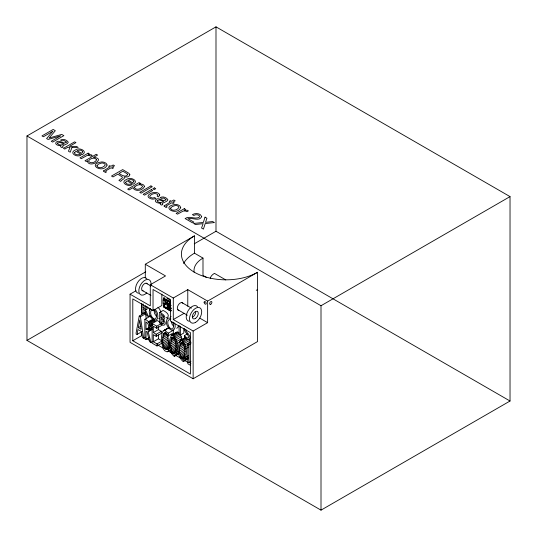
<?xml version="1.0" encoding="UTF-8"?>
<svg xmlns="http://www.w3.org/2000/svg" width="537" height="537" viewBox="0 0 537 537"><rect width="100%" height="100%" fill="white"/><g stroke="black" fill="none" stroke-linecap="round" stroke-linejoin="round"><path stroke-width="0.81" d="M170.726 344.042L171.122 339.424L171.806 337.679L172.773 337.155C177.197 340.733 176.861 349.211 174.458 353.917L173.928 354.017C170.498 352.272 171.035 347.325 170.726 344.042L175.841 341.096L175.868 342.324M184.668 358.34L182.862 359.179C178.673 355.521 177.76 345.251 182.466 341.686M170.169 347.963C161.731 354.393 161.369 336.437 164.403 332.732L165.604 332.88L168.242 335.8L173.35 332.846L173.35 330.228L168.242 333.182L168.242 335.8M164.497 348.077L169.611 345.123L168.081 340.042L167.927 334.732L162.818 337.686M168.457 303.861L168.396 305.634L171.222 305.459L168.457 303.861L170.652 302.593L164.523 299.055L163.154 299.847L163.154 303.298L164.872 304.291L167.128 302.787L167.128 301.176L165.705 300.358L165.705 303.808L163.96 306.285L166.074 307.506L168.215 306.62L167.128 302.787M152.219 341.74L150.944 342.478L148.165 331.671C151.535 328.188 149.991 320.623 144.862 319.314L144.862 338.968L146.03 339.639L149.226 337.793M184.48 328.691C183.876 332.423 188.984 334.229 188.527 337.82L186.936 337.907L184.379 335.598L187.802 333.625M174.934 356.125C178.828 350.46 178.472 339.189 172.518 334.967L171.766 335.054C167.92 340.747 168.249 351.963 174.169 356.206L178.801 353.789M183.869 361.28C187.762 355.615 187.413 344.345 181.452 340.122L180.707 340.216C176.854 345.909 177.183 357.125 183.104 361.361L188.346 358.696M136.096 333.014L139.244 316.065L144.359 313.118L145.527 313.789L146.272 318.756M138.304 327.664L139.721 320.012L141.137 329.302L138.304 327.664L140.855 326.187M135.948 333.819L137.042 334.45L137.955 329.537L141.479 331.571L142.386 337.538L143.661 338.27L145.574 337.162M185.789 329.235C185.574 332.571 190.091 334.269 189.977 337.726C189.823 341.223 185.473 338.585 184.379 337.088L184.379 335.598M178.418 325.791L177.834 327.496L176.68 328.315M163.496 303.103L163.496 306.553L165.215 304.09L163.154 303.298M163.188 330.92L169.001 327.53L163.188 330.92L162.12 332.987L161.583 336.491L161.778 343.291L163.154 348.506L164.651 350.715L166.967 351.842L168.249 351.46L168.249 349.07M169.578 305.083L168 306.748L168 308.835M168.752 308.399L167.578 309.077L165.463 307.855L168.504 306.452L169.551 305.345M150.441 308.332C148.427 310.5 149.306 314.017 150.434 316.427A5.323 3.074 60 0 0 152.609 319.119C159.328 324.026 159.093 311.413 154.502 309.252M170.551 316.817L171.068 316.293M183.392 359.078C185.802 354.373 186.131 345.895 181.707 342.317L181.191 342.425M169.014 305.405L169.014 310.071L171.149 308.56L170.101 305.553M173.364 335.276L178.472 332.322L176.881 332.108L171.108 335.551M151.85 309.413C149.32 312.01 150.857 317.555 154.2 318.931A3.484 2.014 60 0 0 155.717 318.709C157.368 315.884 156.374 311.534 153.569 309.748M26.971 135.982L215.995 26.85L510.029 196.609L510.029 401.018L321.005 510.15L26.971 340.391L26.971 135.982L321.005 305.741L510.029 196.609M145.292 278.072L145.292 264.251L194.475 235.857L194.475 253.175A44.605 25.756 0 0 0 183.587 263.439M26.971 340.391L145.742 271.816M194.266 243.805L215.995 231.259L510.029 401.018M194.475 235.857A44.605 25.756 0 0 0 194.475 272.279A44.605 25.756 0 0 0 257.559 272.279L257.559 341.566L193.139 378.76L130.055 342.338L130.055 294.182L135.861 290.826M130.055 294.182L150.293 305.868L150.293 284.731L165.53 275.937L145.292 264.251M143.057 303.942L143.057 307.815L145.796 306.238M163.664 299.659L163.664 298.008L164.295 297.646L164.295 299.297M150.548 315.387L148.494 316.575L145.426 309.829L146.796 309.043M141.768 303.707L141.768 312.688L143.057 313.433L145.796 311.856M163.154 299.847L164.872 300.841L166.242 300.049M167.128 301.176L167.658 300.868M139.244 316.065L140.412 316.743L145.527 313.789M150.293 284.731L173.29 298.008L187.775 289.651L207.624 301.103L257.559 272.279M153.032 310.608L153.032 289.477L170.558 299.592L170.558 321.146L190.4 332.604L190.4 374.021L132.793 340.76L132.793 298.921L153.032 310.608L161.845 305.519L161.845 294.135M169.578 309.742L168 306.748L166.906 302.908L167.322 302.673L167.322 301.062L170.316 302.787M163.496 306.553L164.523 305.956M163.664 305.439L163.664 307.09L164.295 306.728L171.323 310.782M144.862 319.314L149.971 316.36L151.857 317.448M165.463 307.855L166.074 307.506M159.697 312.427C162.046 313.534 166.289 316.004 164.463 319.166L163.047 319.441C167.571 323.167 164.584 328.181 159.697 323.039L159.697 312.427L163.12 310.446C165.463 311.561 169.705 314.031 167.88 317.192L166.463 317.468L167.45 318.515M148.434 321.683L153.548 318.736M171.149 308.56L170.585 308.882L169.283 305.123M169.014 310.071L170.33 309.312M148.856 322.321L153.971 319.367M149.212 323.073L154.32 320.119L154.804 321.925M171.149 310.655L170.692 310.916L170.692 308.822M149.487 323.925L154.602 320.972M160.993 317.83L163.026 318.488L163.597 317.367L163.073 315.89L160.993 314.293L160.993 317.83L163.725 316.253M149.689 324.878L157.247 320.555L159.898 322.093M149.81 325.925L152.367 324.449M137.042 334.45L142.157 331.504M146.03 329.241L147.386 329.765L148.078 329.389C149.205 326.959 148.803 323.207 146.03 322.072L146.03 329.241L149.226 327.395M149.85 327.067L152.401 325.59M146.413 329.463L148.964 327.986M147.386 329.765L149.299 328.657M149.742 328.825L152.3 327.348M160.993 322.663L163.114 323.677L163.718 323.469C164.483 321.529 162.543 319.656 160.993 318.783L160.993 322.663L163.725 321.079M149.427 330.181L151.984 328.704M162.134 343.036L157.019 345.989L152.132 343.163L152.132 323.509L156.777 326.187L161.248 323.61M148.903 331.128L152.099 329.288M148.165 331.671L152.005 329.456M132.793 340.76L141.607 335.672L141.607 331.483M153.314 341.76L158.422 338.807L162.134 340.948L157.019 343.902L153.314 341.76L153.314 334.645L156.213 336.316L161.328 333.37L161.328 331.309L156.213 334.262L153.314 332.584L153.314 326.274L156.777 328.275L161.892 325.321L161.892 323.24M173.29 298.008L173.29 319.569L184.157 313.293M153.314 332.584L158.422 329.631L161.328 331.309M163.886 330.483L169.175 327.859M164.51 330.658L166.43 329.55M163.51 333.839L165.43 332.732M163.188 334.84L166.383 333M162.953 336.128L166.792 333.913M162.771 339.518L167.88 336.565M171.766 335.054L176.881 332.108M172.518 334.967L177.633 332.014M162.818 341.324L167.933 338.377M174.196 335.934L179.311 332.98M171.806 337.679L173.082 336.947M162.966 342.995L168.081 340.042M171.424 338.411L173.981 336.934M174.948 336.894L179.425 334.309M171.122 339.424L174.317 337.585M163.214 344.519L168.329 341.566M179.09 325.536L179.09 334.236L180.392 334.987L183.815 333.014L183.815 328.268M170.9 340.706L174.733 338.491M175.612 338.149L180.721 335.195L181.983 339.834M163.563 345.902L168.672 342.955M170.773 342.244L175.243 339.659M176.183 339.706L181.298 336.753M163.993 347.103L169.108 344.15M173.29 319.569L193.139 331.02L207.624 322.663L207.624 301.103M176.653 341.492L181.761 338.538M165.074 348.815L170.189 345.862M170.773 345.895L175.881 342.942M180.707 340.216L185.178 337.632M180.043 340.713L185.158 337.76M165.725 349.325L170.195 346.741M181.452 340.122L185.292 337.907M179.465 341.606L181.385 340.498M166.322 349.567L170.155 347.352M176.982 343.438L180.177 341.592M182.298 340.431L186.131 338.216M170.9 347.587L176.015 344.633L176.23 346.17L171.115 349.124M183.13 341.089L186.97 338.874M180.741 342.841L182.016 342.103M180.358 343.573L182.278 342.465M183.882 342.049L188.997 339.095L190.541 343.103M167.625 351.755L170.806 349.983M180.056 344.586L183.251 342.74M171.417 350.5L176.532 347.546M179.835 345.862L183.667 343.646M184.547 343.304L189.662 340.357M171.793 351.681L176.27 349.104M179.707 347.405L184.178 344.821M185.117 344.868L190.232 341.915M172.243 352.628L176.713 350.043M190.642 365.402L187.836 363.777L187.836 344.123L191.031 342.277M179.66 349.204L184.775 346.251M172.753 353.339L175.948 351.493M173.33 353.809L175.881 352.332M185.587 346.654L188.138 345.177M187.836 344.123L189.011 344.801L190.93 343.693M176.982 351.916L178.257 351.178M173.928 354.017L175.21 353.279M179.707 351.05L184.815 348.097L184.788 346.868M176.653 353.494L179.204 352.017M185.916 348.594L188.474 347.117M176.183 354.749L179.378 352.903M179.835 352.742L184.95 349.795L184.815 348.097M174.169 356.206L178.646 353.621M180.049 354.279L185.164 351.326M180.351 355.662L184.829 353.077M180.734 356.843L185.205 354.259M181.177 357.79L185.01 355.575M181.687 358.494L184.882 356.649M182.265 358.964L184.178 357.857M185.916 357.078L188.474 355.601M182.862 359.179L184.144 358.441M185.587 358.656L188.138 357.179M185.117 359.904L188.312 358.058M183.104 361.361L186.936 359.152M184.54 360.797L188.38 358.582M189.011 344.801L189.011 362.374L190.93 361.267M145.426 309.829L146.823 309.44L147.165 308.809L147.104 306.654M158.737 318.421L159.476 318.381M164.698 330.443L168.242 333.182M170.773 319.683C165.805 318.307 167.658 328.107 171.404 328.866A3.484 2.014 60 0 0 172.921 328.637L173.686 325.771L172.914 322.086M170.773 318.555C165.899 315.796 165.591 323.717 167.638 326.362A5.323 3.074 60 0 0 169.806 329.047C174.069 333.162 176.606 326.348 174.411 322.985M194.475 253.175L202.993 258.096L202.993 275.421L206.57 277.488M225.782 279.918L214.451 273.373A14.526 8.384 0 0 0 210.249 278.575M181.808 302.559L191.454 308.131M146.138 283.2L150.763 285.872M199.824 318.159L207.624 322.663M163.664 298.008L170.699 302.062M177.707 309.661L187.353 315.226M142.036 290.302L150.904 295.417M163.664 307.09L170.699 311.145M143.057 307.815L144.56 308.547L145.594 308.413L145.943 307.251L145.426 305.721M148.494 316.575L146.89 315.649L144.278 309.648L143.057 308.943L143.057 313.433M189.011 362.374L190.883 363.448M146.648 338.579L149.528 340.243M157.448 344.814L163.208 348.144M168.249 351.05L171.853 353.131M175.451 355.212L180.492 358.119M184.815 360.616L188.413 362.69M150.944 342.478L149.494 341.639L147.131 331.96L146.03 331.329L146.03 339.639M167.322 302.673L169.088 303.801M166.906 302.908L168.665 304.043M157.918 307.278L159.482 308.936L160.999 312.239M173.518 326.14L172.048 324.167L171.33 321.468M156.314 316.206L154.508 313.393L154.079 310.527M165.705 303.808L168.215 306.62M168.504 306.452L169.444 308.251M148.843 307.855L149.87 310.104M140.412 316.743L143.661 338.27M321.005 305.741L321.005 510.15M215.995 26.85L215.995 231.259M193.139 331.02L193.139 378.76M187.775 289.651L187.775 306.231M180.392 326.288L180.392 334.987M167.578 306.989L167.578 309.077M164.872 300.841L164.872 304.291M158.422 326.476L158.422 329.631M158.422 334.853L158.422 338.807M157.019 343.902L157.019 345.989M156.777 326.187L156.777 328.275M156.213 334.262L156.213 336.316M141.607 303.875L141.607 314.749M257.559 289.597A44.605 25.756 0 0 1 256.27 290.316M178.808 310.292A4.242 2.45 -60 0 1 178.183 305.204A4.242 2.45 -60 0 1 182.902 303.197M194.105 272.185A30.73 17.741 0 0 1 202.993 258.096M168.262 298.961A2.557 1.477 60 0 1 168.323 298.458M143.137 290.933A4.242 2.45 -60 0 1 142.513 285.845A4.242 2.45 -60 0 1 147.232 283.838M146.816 292.9A8.632 4.987 -60 0 1 138.855 291.537A8.632 4.987 -60 0 1 145.567 279.911A8.632 4.987 -60 0 1 150.729 286.127M138.58 293.262A8.632 4.987 -60 0 1 137.318 282.898A8.632 4.987 -60 0 1 146.923 278.817M189.252 321.28A8.632 4.987 -60 0 1 187.99 310.923A8.632 4.987 -60 0 1 197.596 306.835M195.75 311.876A4.242 2.45 -60 0 1 192.749 317.078M159.744 194.998L158.475 196.931L157.146 196.159L157.844 195.119L157.65 194.575C155.361 192.488 151.461 193.884 149.843 196.139A2.376 1.369 0 0 0 150.165 197.233L152.501 198.046L154.622 197.616L155.952 198.388L154.146 198.965A3.954 2.282 0 0 1 151.622 199.005C141.009 195.931 157.294 188.527 159.744 194.998M103.446 170.988L105.427 172.545L106.507 171.921L105.554 171.303L105.836 170.806L111.159 167.739L112.461 168.49L113.575 167.839L112.273 167.088L114.549 165.779L113.166 164.98L110.89 166.289L109.79 165.651L108.669 166.302L109.77 166.94L103.446 170.988M164.08 205.993L166.067 207.557L167.148 206.933L166.195 206.315L166.477 205.819L171.8 202.744L173.095 203.496L174.216 202.852L172.914 202.1L175.19 200.784L173.807 199.986L171.531 201.301L170.424 200.663L169.309 201.308L170.41 201.946L164.08 205.993M74.515 152.797C74.764 154.844 77.758 155.065 79.355 154.542L80.698 155.321C76.549 157.71 68.367 152.615 75.737 149.803C79.281 146.89 88.739 151.615 81.892 154.763L75.925 151.313L74.515 152.797M125.631 182.312C125.873 184.352 128.867 184.574 130.464 184.05L131.813 184.829C127.658 187.218 119.476 182.124 126.846 179.311C130.39 176.398 139.848 181.123 133.008 184.272L127.034 180.821L125.631 182.312M66.279 142.01L66.239 142.459C63.232 144.641 59.325 139.083 56.116 142.184C54.177 144.748 59.177 145.943 61.01 145.655L60.493 146.232L61.023 147.111L62.104 147.581L63.111 146.99C60.164 145.614 68.024 144.554 68.219 142.419L68.145 142.016C66.541 139.714 63.03 138.62 60.513 140.076L61.789 140.815L64.104 140.553L66.279 142.01M165.906 199.522L165.866 199.979C162.859 202.16 158.952 196.596 155.743 199.704C153.797 202.268 158.804 203.463 160.637 203.174L160.12 203.745L160.65 204.631L161.731 205.094L162.738 204.51C159.791 203.134 167.651 202.073 167.846 199.939L167.772 199.536C166.168 197.233 162.657 196.139 160.14 197.596L161.415 198.334L163.731 198.072L165.906 199.522M96.969 165.644L96.922 166.054C98.647 169.128 103.95 167.584 105.259 164.879L104.822 163.98L103.594 163.255A2.638 1.524 0 0 0 101.453 163.06L98.573 164.06L96.969 165.644M170.612 208.161L170.558 208.564C172.283 211.645 177.586 210.101 178.895 207.389L178.465 206.49L177.23 205.772A2.638 1.524 0 0 0 175.089 205.57L172.209 206.577L170.612 208.161M129.84 174.666L129.303 175.881L127.497 176.915L124.269 177.082L124.242 178.532L121.228 180.586L120.778 181.412L118.919 180.338L122.181 178.036L122.402 177.049L117.804 174.156L113.005 176.921L111.495 176.049L122.671 169.598L128.92 173.31L129.84 174.666M96.606 159.757C95.552 162.483 90.585 164.074 88.632 161.362L88.605 160.865C89.968 158.321 94.962 156.858 96.606 159.757M87.33 160.899C88.827 169.168 106.977 158.24 93.519 157.401L97.573 155.059L96.244 154.294L85.021 160.771L86.289 161.496L87.33 160.899M107.085 165.034C103.319 174.169 86.323 164.302 101.453 161.979A4.759 2.745 0 0 1 104.561 162.456L106.165 163.362L107.085 165.034M180.721 207.55C176.962 216.686 159.959 206.812 175.089 204.49A4.759 2.745 0 0 1 178.197 204.966L179.801 205.879L180.721 207.55M57.607 143.05L57.526 143.466C58.922 145.48 62.218 145.326 64.01 143.849L59.802 142.386L57.607 143.05M157.234 200.57L157.153 200.986C158.549 202.999 161.845 202.845 163.637 201.368L159.429 199.905L157.234 200.57M82.718 151.837L81.577 153.32L77.046 150.709C78.764 149.823 81.906 149.682 82.718 151.837M133.827 181.345L132.686 182.828L128.162 180.217C129.873 179.331 133.015 179.19 133.827 181.345M127.712 174.579C125.866 178.029 121.154 174.901 119.066 173.424L122.886 171.222L127.222 173.793L127.712 174.579M201.704 216.673C199.113 221.875 192.192 217.277 187.93 218.687L193.884 222.123L192.588 222.868L185.104 218.552C189.534 215.297 195.186 219.948 199.449 217.055L199.428 215.807L197.999 214.894L195.703 214.719L193.797 215.451L192.407 214.646C195.193 212.827 200.596 213.108 201.704 216.673M144.44 186.661C142.688 190.4 136.029 191.91 133.257 188.467L133.23 187.541L129.068 189.95L127.692 189.158L139.056 182.593L140.392 183.365L139.311 183.99C141.211 183.815 144.278 184.305 144.44 186.661M205.04 217.149L203.342 222.459L193.609 223.459L195.434 224.513L203.127 223.647L201.543 228.044L203.422 229.124L205.221 223.546L214.424 222.566L212.618 221.526L205.51 222.358L206.933 218.244L205.04 217.149M72.012 147.366L70.206 152.213L68.454 151.206L70.025 147.36L67.823 147.306L64.762 149.071L63.447 148.313L74.63 141.855L75.945 142.62L69.454 146.366L76.429 146.393L78.18 147.406L72.012 147.366M134.727 186.943L134.532 187.923C136.532 190.501 141.043 189.031 142.506 186.581L142.493 186.084C140.607 183.5 136.559 184.997 134.727 186.943M52.807 131.283L46.591 138.58L48.088 139.445L60.708 135.841L51.25 141.271L52.686 142.097L63.869 135.646L61.721 134.404L49.082 138.022L55.318 130.713L53.15 129.457L41.973 135.915L43.416 136.747L52.807 131.283M88.128 153.152L79.979 157.858L81.349 158.643L86.994 155.549L89.303 155.475L90.793 156.186L92.236 155.354L90.921 154.723L88.021 154.716L89.431 153.897L88.128 153.152M150.937 185.916L139.754 192.367L141.13 193.159L152.307 186.701L150.937 185.916M151.293 189.662L143.184 194.347L144.574 195.153L152.689 190.467L151.293 189.662M154.361 187.89L152.81 188.789L154.2 189.588L155.757 188.695L154.361 187.89M184.292 208.671L176.143 213.377L177.512 214.162L183.157 211.068L185.466 210.994L186.957 211.712L188.4 210.873L187.084 210.242L184.184 210.236L185.594 209.423L184.292 208.671M170.263 301.982L166.645 299.894A2.557 1.477 60 0 1 168.45 298.847A2.557 1.477 60 0 1 170.263 301.982M210.766 304.244A1.584 0.913 -60 0 0 211.732 301.74A1.584 0.913 -60 0 0 209.792 302.861A1.584 0.913 -60 0 0 210.766 304.244M195.307 318.555A4.242 2.45 -60 0 0 197.905 311.856A4.242 2.45 -60 0 0 192.709 314.857A4.242 2.45 -60 0 0 195.307 318.555M195.596 322.361A8.632 4.987 -60 0 0 200.885 308.735A8.632 4.987 -60 0 0 190.306 314.843A8.632 4.987 -60 0 0 195.596 322.361M204.141 302.277A1.477 0.852 60 0 0 205.711 304.231A1.477 0.852 60 0 0 205.711 302.136A1.477 0.852 60 0 0 204.141 302.277"/></g></svg>
